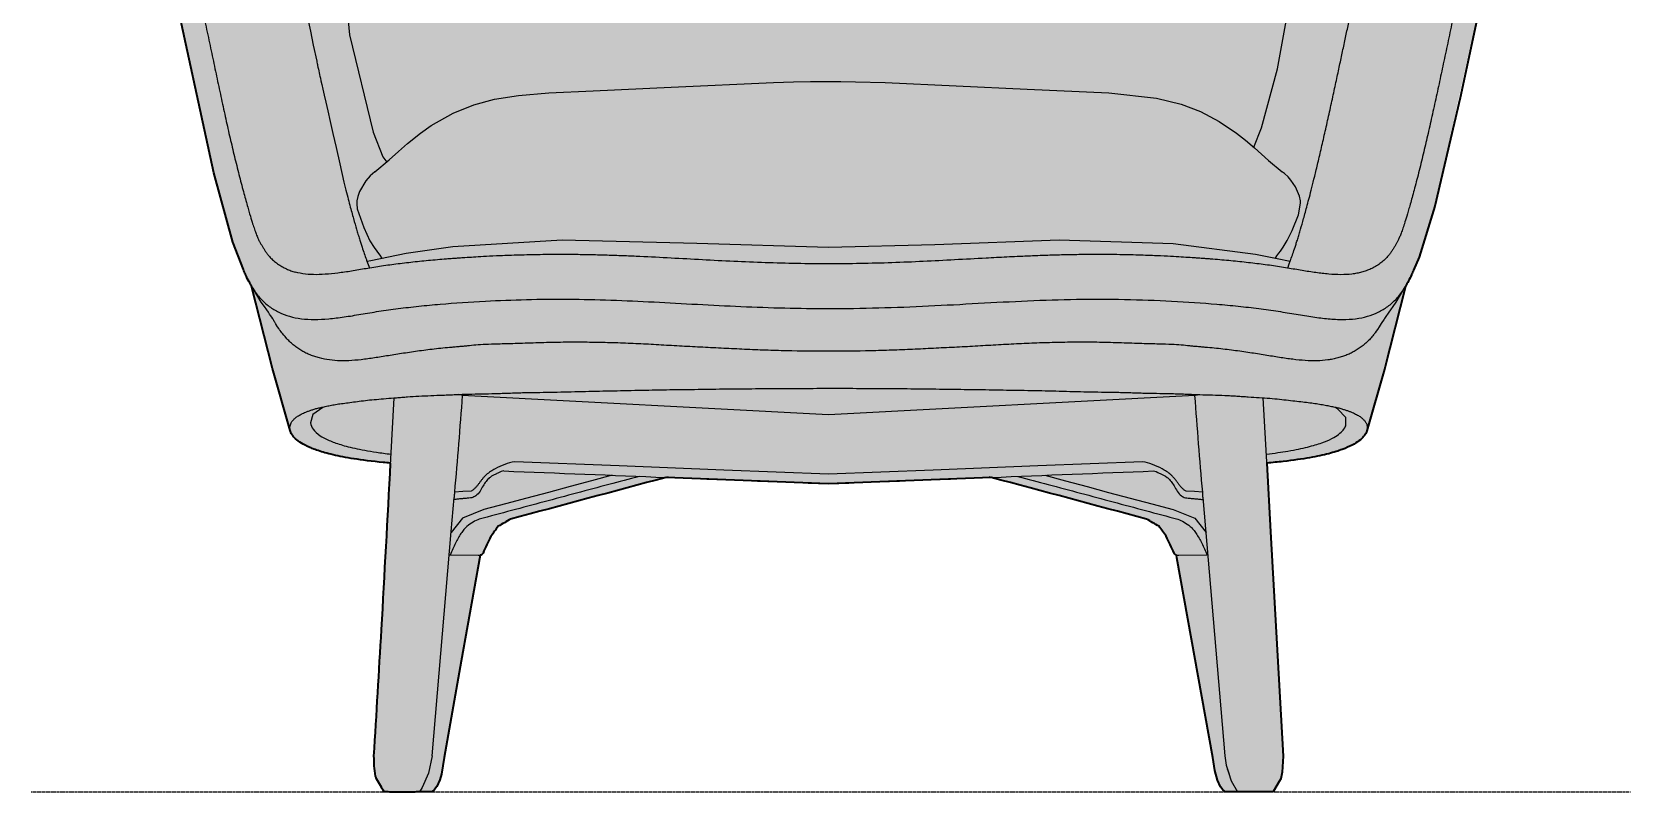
# Model space of a CAD drawing. Header units: millimetres. Extents: x 0 to 2534, y -1316 to 931.
# Drawn here: x 0 to 979, y 0 to 466 of the extents above; entities that cross this region are included whole.
import ezdxf

# ---------------------------------------------------------------- set-up
doc = ezdxf.new("R2010")
doc.units = ezdxf.units.MM
doc.linetypes.add('Dots', pattern=[1, 0, -1])
doc.layers.add('Blocks', color=7, linetype='Continuous')
doc.layers.add('Blocks$Fill', color=7, linetype='Continuous', true_color=0xffffff)
for name, color, linetype, lineweight, true_color in [('Blocks$Inner', 7, 'Continuous', 25, 0x007f00), ('Blocks$Outline', 7, 'Continuous', 35, 0xff3f3f), ('Groud', 7, 'Dots', 25, 0x243775)]:
    doc.layers.add(name, color=color, linetype=linetype, lineweight=lineweight, true_color=true_color)

# ---------------------------------------------------------------- blocks, each defined once
blk = doc.blocks.new('Fri Front')
at = {"layer": 'Blocks$Fill', "extrusion": (0, 0, -1)}
blk.add_hatch(color=256, dxfattribs=at).paths.add_polyline_path([(742.11, -0.01), (742.73, -0.02), (761.26, -0.04), (763.52, -0.01), (763.58, -0.01), (763.62, 0), (763.63, 0), (763.64, 0), (763.64, 0), (763.64, 0), (763.64, 0), (763.65, 0), (763.65, 0), (763.65, 0), (763.65, 0), (763.65, 0), (763.65, 0), (763.65, 0), (763.65, 0), (763.65, 0), (763.65, 0), (763.65, 0), (763.65, 0), (763.65, 0), (763.65, 0), (763.65, 0), (763.65, 0), (763.65, 0), (763.65, 0), (763.65, 0), (763.65, 0), (763.65, 0), (763.65, 0), (763.65, 0), (763.65, 0), (763.65, 0), (768.41, 7.98), (768.92, 9.76), (769.85, 16.01), (769.96, 21.98), (765.32, 99.46), (759.73, 201.47), (764.35, 201.89), (773.89, 202.95), (782.1, 204.1), (785.74, 204.69), (789.09, 205.3), (792.17, 205.92), (795, 206.55), (797.6, 207.19), (799.99, 207.83), (802.18, 208.48), (804.18, 209.13), (806.03, 209.78), (807.72, 210.43), (809.27, 211.09), (810.71, 211.75), (812.03, 212.4), (812.66, 212.73), (813.25, 213.06), (813.83, 213.39), (814.37, 213.72), (814.9, 214.05), (815.4, 214.38), (815.88, 214.71), (816.33, 215.04), (816.76, 215.36), (817.18, 215.69), (817.57, 216.02), (817.94, 216.34), (818.29, 216.67), (818.62, 217), (818.93, 217.32), (819.22, 217.65), (819.49, 217.98), (819.62, 218.15), (819.75, 218.31), (819.87, 218.48), (819.98, 218.64), (820.09, 218.8), (820.2, 218.97), (820.3, 219.13), (820.4, 219.3), (820.49, 219.46), (820.58, 219.63), (820.69, 219.85), (820.8, 220.07), (820.89, 220.29), (820.98, 220.51), (821.06, 220.73), (821.13, 220.95), (821.2, 221.17), (821.26, 221.38), (844.98, 309.93), (845.72, 311.2), (846.45, 312.53), (847.01, 313.6), (847.56, 314.7), (848.66, 317.03), (849.95, 320.04), (856.42, 336.81), (867.97, 379.39), (893.57, 497.13), (907.11, 558.18), (910.67, 571.51), (912.67, 578.34), (913.59, 582.42), (914, 587.31), (913.33, 591.37), (911.47, 594.67), (908.05, 597.16), (901.9, 598.66), (899.34, 598.78), (896.87, 602.6), (894.79, 607.1), (892.55, 613), (887.71, 630.35), (882.56, 658.88), (871.22, 741.52), (861.47, 792.68), (848.76, 840.27), (838.31, 868.02), (829.19, 883.61), (820.82, 892.35), (812.38, 898.21), (787, 909.3), (743.85, 919.04), (693.76, 924.65), (578.31, 929.96), (489.72, 931.39), (401.13, 929.96), (285.67, 924.65), (235.58, 919.04), (192.43, 909.3), (167.05, 898.21), (158.61, 892.35), (150.24, 883.61), (141.13, 868.02), (130.67, 840.27), (117.96, 792.68), (108.21, 741.52), (96.87, 658.88), (91.72, 630.35), (86.88, 613), (84.64, 607.1), (82.56, 602.6), (79.77, 598.34), (75.2, 597.28), (71.83, 595.01), (72.07, 572.23), (74.38, 563.93), (78, 549.27), (120.23, 358.85), (129.78, 327.63), (133.2, 319.72), (134.43, 316.88), (135.35, 314.92), (136.28, 313.08), (137.22, 311.34), (138.18, 309.71), (161.81, 221.29), (161.87, 221.08), (161.92, 220.9), (161.98, 220.72), (162.05, 220.54), (162.12, 220.36), (162.19, 220.2), (162.26, 220.03), (162.34, 219.87), (162.43, 219.71), (162.51, 219.54), (162.6, 219.38), (162.7, 219.21), (162.8, 219.05), (162.9, 218.89), (163.01, 218.72), (163.13, 218.56), (163.24, 218.39), (163.37, 218.23), (163.49, 218.07), (163.63, 217.9), (163.76, 217.74), (164.05, 217.41), (164.36, 217.09), (164.69, 216.76), (165.03, 216.43), (165.4, 216.11), (165.79, 215.78), (166.19, 215.45), (166.62, 215.13), (167.07, 214.8), (167.54, 214.47), (168.03, 214.15), (168.55, 213.82), (169.09, 213.49), (169.65, 213.17), (170.85, 212.51), (172.16, 211.85), (173.59, 211.19), (175.14, 210.53), (176.83, 209.87), (178.67, 209.21), (180.66, 208.56), (182.83, 207.91), (185.19, 207.27), (187.75, 206.63), (190.54, 206), (193.57, 205.38), (196.87, 204.77), (204.36, 203.59), (213.13, 202.48), (223.16, 201.46), (213.04, 21.98), (213.63, 12.18), (214.59, 7.98), (215.43, 6.32), (218.97, 0.57), (219.35, 0), (248.44, 0), (249.98, 1.37), (251.35, 3.12), (253.25, 7.19), (254.85, 13.19), (256.07, 21.09), (278.44, 145.11), (278.52, 145.15), (278.61, 145.19), (278.69, 145.23), (278.77, 145.27), (278.85, 145.32), (278.92, 145.37), (278.99, 145.41), (279.07, 145.46), (279.14, 145.52), (279.2, 145.57), (279.27, 145.63), (279.33, 145.68), (279.39, 145.74), (279.45, 145.8), (279.5, 145.86), (279.55, 145.92), (279.59, 145.98), (279.63, 146.03), (279.67, 146.08), (279.7, 146.13), (279.74, 146.19), (279.77, 146.24), (279.8, 146.3), (279.83, 146.36), (284.65, 156.67), (289.09, 162.75), (296.74, 167.18), (391.92, 192.73), (491.5, 188.79), (591.08, 192.73), (686.26, 167.18), (693.91, 162.75), (698.35, 156.67), (703.17, 146.36), (703.2, 146.3), (703.23, 146.24), (703.26, 146.19), (703.3, 146.13), (703.33, 146.08), (703.37, 146.03), (703.41, 145.98), (703.45, 145.92), (703.5, 145.86), (703.55, 145.8), (703.61, 145.74), (703.67, 145.68), (703.73, 145.63), (703.8, 145.57), (703.87, 145.52), (703.93, 145.46), (704.01, 145.41), (704.08, 145.36), (704.16, 145.32), (704.23, 145.27), (704.31, 145.23), (704.4, 145.19), (704.48, 145.15), (704.56, 145.11), (704.62, 145.09), (704.68, 145.06), (704.74, 145.04), (704.81, 145.02), (728.6, 10.88), (729.67, 7.39), (731.51, 3.34), (732.98, 1.41), (734.57, -0.01)], flags=0)
at = {"layer": 'Blocks$Inner'}
for p, q in [((-706.13, 144.79), (-723.27, 145.11)), ((-259.73, 145.11), (-276.87, 144.79))]:
    blk.add_line(p, q, dxfattribs=at)
for points in [[(-231.08, 395.04), (-226.3, 407.02), (-216.46, 443.16), (-207.99, 490.5), (-200.42, 557.59), (-198.68, 639.74), (-205.3, 679.33), (-217.39, 721.93), (-241.16, 790.21), (-255.74, 831.4), (-265.67, 847.15), (-273.7, 856.61), (-291.05, 870.01), (-315.53, 881.66), (-347.68, 890.82), (-396.59, 899.27), (-458.39, 904.36), (-490.11, 905.09), (-508.64, 905.06), (-575.1, 901.89), (-631.83, 894.24), (-668.99, 885.73), (-695.74, 875.52), (-716.82, 862.08)], [(-901.89, 598.66), (-908.05, 597.16), (-911.47, 594.67), (-913.33, 591.37), (-914, 587.31), (-913.59, 582.42), (-912.67, 578.34), (-910.67, 571.51), (-908.81, 564.8), (-907.11, 558.18), (-905.17, 550.16), (-902.82, 539.97), (-900.07, 527.59), (-893.57, 497.13), (-867.97, 379.39), (-856.42, 336.81), (-849.01, 317.59), (-848.04, 315.6)], [(-797.67, 598.62), (-784.94, 463.94), (-770.55, 404.2), (-764.49, 389.2), (-762.01, 385.92)], [(-133.23, 319.66), (-129.78, 327.63), (-120.23, 358.85), (-104.61, 425.24), (-89.63, 496.06), (-83.79, 523.42), (-80.54, 538.21), (-78, 549.27), (-75.95, 557.78), (-74.38, 563.93), (-72.07, 572.23), (-71.83, 595.01), (-75.2, 597.28), (-81.08, 598.65)], [(-769.33, 379.99), (-760.62, 387.3), (-755.02, 392.4), (-749.46, 397.3), (-741.42, 403.75), (-734.88, 408.35), (-721.5, 415.94), (-708.75, 421.09), (-696.19, 424.41), (-681.48, 426.78), (-662.95, 428.38), (-635.64, 429.67), (-587.86, 431.85), (-525.18, 434.69), (-512.9, 435.07), (-502.53, 435.28), (-493.03, 435.36), (-483.93, 435.33), (-474.94, 435.21), (-456.76, 434.71), (-369.77, 430.71), (-319.75, 428.34), (-290.69, 425.13), (-275.45, 421.41), (-263.67, 416.86), (-252.34, 410.9), (-241.67, 403.73), (-236.22, 399.46), (-230.63, 394.69), (-222.04, 386.95), (-213.65, 379.99)], [(-769.4, 379.94), (-772.28, 377.49), (-774.86, 374.54), (-778.77, 367.93), (-779.88, 364.87), (-780.43, 362.29), (-780.55, 360.27), (-780.24, 357.39), (-776.23, 345.94), (-772.39, 337.78), (-769.88, 333.7), (-768.27, 331.35), (-767.2, 329.85), (-766.44, 328.83), (-765.33, 327.35), (-765.01, 326.92)], [(-218.04, 326.91), (-217.61, 327.47), (-216.9, 328.41), (-215.71, 330.03), (-214.73, 331.4), (-213.09, 333.8), (-210.62, 337.83), (-207.57, 344.04), (-203.69, 353.61), (-202.41, 360.76), (-202.51, 362.12), (-203.11, 364.97), (-205.56, 370.68), (-208.34, 374.84), (-210.07, 376.86), (-212.26, 378.91), (-213.44, 379.84), (-213.6, 379.96)], [(-208.81, 325.07), (-216.83, 326.72), (-230.02, 329.39), (-280.51, 335.75), (-350.26, 338.08), (-426.43, 335.22), (-491.5, 333.53), (-572.11, 335.95), (-654.6, 338.04), (-721.67, 333.95), (-750.2, 329.91), (-771.97, 325.51), (-774.2, 325.11)], [(-831.8, 289.74), (-831.87, 289.85), (-832.5, 290.82), (-833.28, 291.98), (-833.86, 292.81), (-834.63, 293.92), (-835.67, 295.4), (-837.07, 297.41), (-838.96, 300.17), (-846.45, 312.53)], [(-844.98, 309.93), (-832.16, 259.36), (-821.26, 221.38)], [(-138.18, 309.71), (-151.02, 259.06), (-161.87, 221.08)], [(-139.92, 307), (-144.08, 300.15), (-145.97, 297.39), (-147.37, 295.38), (-148.41, 293.9), (-149.19, 292.79), (-149.77, 291.94), (-150.56, 290.78), (-150.97, 290.16), (-151.24, 289.72), (-151.25, 289.71)], [(-801.26, 235.51), (-807.31, 231.23), (-808.83, 226.15)], [(-763.65, 0), (-768.41, 7.98), (-768.92, 9.76), (-769.85, 16.01), (-769.96, 21.98), (-765.32, 99.46), (-757.54, 241.47)], [(-267.12, 242.95), (-491.5, 231.14), (-715.88, 242.95)], [(-225.46, 241.49), (-220.74, 159.45), (-213.04, 21.98), (-213.63, 12.18), (-214.59, 7.98), (-215.43, 6.32), (-218.97, 0.57), (-219.35, 0), (-248.44, 0), (-249.98, 1.37), (-251.35, 3.12), (-253.25, 7.19), (-254.85, 13.19), (-256.07, 21.09), (-278.14, 143.45), (-278.44, 145.11)], [(-174.71, 224.32), (-174.61, 229.41), (-179.59, 234.48), (-180.86, 235.3)], [(-299.23, 202.32), (-363.32, 199.78), (-427.41, 197.24), (-491.5, 194.7), (-555.59, 197.24), (-619.68, 199.78), (-683.77, 202.32)], [(-624.04, 194.04), (-636.68, 190.65), (-649.87, 187.11), (-663.05, 183.57), (-676.24, 180.03), (-689.43, 176.49), (-702.62, 172.97), (-715.77, 167.66), (-722.71, 159.06)], [(-589.83, 193.06), (-686.26, 167.18), (-693.91, 162.75), (-698.35, 156.67), (-703.17, 146.36)], [(-279.83, 146.36), (-284.65, 156.67), (-289.09, 162.75), (-296.74, 167.18), (-393.17, 193.06)], [(-358.96, 194.04), (-346.32, 190.65), (-333.13, 187.11), (-319.95, 183.57), (-306.76, 180.03), (-293.57, 176.49), (-280.38, 172.97), (-267.23, 167.66), (-260.29, 159.06)], [(-734.23, 22.16), (-722.67, 159.52), (-720.83, 180.45)], [(-710.43, 184.28), (-715.54, 184.01), (-720.65, 183.74)], [(-262.35, 183.74), (-267.46, 184.01), (-272.57, 184.28)], [(-262.17, 180.45), (-248.77, 22.14), (-247.98, 16.32), (-244.87, 6.78), (-240.97, 0)], [(-704.81, 145.02), (-716.57, 80.21), (-726.93, 21.1), (-728.6, 10.88), (-729.67, 7.39), (-731.51, 3.34), (-732.98, 1.41), (-734.57, -0.01), (-742.11, -0.01)], [(-734.23, 22.14), (-736.48, 11.59), (-740.35, 2.77), (-742.03, 0)]]:
    blk.add_lwpolyline(points, dxfattribs=at)
for points, knots in [([(-210.21, 320.96), (-208.67, 325.52), (-208.09, 327.09), (-207.12, 329.81), (-206.02, 333.08), (-205.02, 336.15), (-204.17, 338.84), (-203.28, 341.75), (-202.11, 345.7), (-200.57, 351.1), (-198.75, 357.74), (-197, 364.38), (-195.52, 370.11), (-193.79, 377.07), (-191.78, 385.38), (-189.58, 394.73), (-187.28, 404.84), (-184.93, 415.37), (-182.63, 425.91), (-180.81, 434.35), (-179.45, 440.7), (-178.49, 445.16), (-177.57, 449.47), (-176.35, 455.23), (-174.84, 462.33), (-173.09, 470.59), (-170.87, 481.1), (-168.85, 490.65), (-167.13, 498.77), (-166.01, 504.09), (-165.09, 508.4), (-164.14, 512.86), (-163.51, 515.8), (-163.05, 517.94), (-162.75, 519.31), (-162.51, 520.42), (-162.3, 521.36), (-162.13, 522.15), (-161.96, 522.93), (-161.76, 523.85), (-161.54, 524.83), (-161.33, 525.81), (-161.14, 526.64), (-160.97, 527.38), (-160.81, 528.11), (-160.64, 528.86), (-160.44, 529.73), (-160.22, 530.7), (-159.92, 531.98), (-159.55, 533.61), (-159.18, 535.17), (-158.91, 536.33), (-158.71, 537.15), (-158.53, 537.9), (-158.31, 538.81), (-158.06, 539.84), (-157.81, 540.84), (-157.6, 541.67), (-157.37, 542.55), (-157.04, 543.79), (-156.62, 545.37), (-156.27, 546.66), (-156.04, 547.5), (-155.92, 547.95), (-155.83, 548.27), (-155.74, 548.59), (-155.62, 549.01), (-155.41, 549.75), (-155.19, 550.57), (-154.97, 551.32), (-154.82, 551.83), (-154.71, 552.22), (-154.62, 552.5), (-154.56, 552.69), (-154.49, 552.89), (-154.41, 553.19), (-154.25, 553.74), (-154.03, 554.57), (-153.89, 555.21), (-153.86, 555.45), (-153.86, 555.52), (-153.88, 555.53), (-153.91, 555.52), (-153.95, 555.54), (-154.04, 555.59), (-154.24, 555.73), (-154.58, 555.82), (-154.97, 555.76), (-155.32, 555.62), (-155.75, 555.35), (-156.41, 554.95), (-157.38, 554.5), (-158.45, 554.35), (-159.33, 554.44), (-159.98, 554.64), (-160.66, 554.85), (-161.63, 555.09), (-162.91, 555.47), (-164.18, 556.15), (-165, 556.83), (-165.44, 557.29), (-165.75, 557.66), (-166.05, 558.05), (-166.43, 558.55), (-167.07, 559.39), (-167.9, 560.49), (-168.71, 561.61), (-169.38, 562.67), (-170.1, 563.94), (-171.06, 565.83), (-172.25, 568.42), (-173.46, 571.35), (-174.63, 574.55), (-175.78, 577.96), (-176.95, 581.62), (-178.09, 585.51), (-179.19, 589.6), (-180.26, 593.89), (-181.31, 598.34), (-182.33, 602.9), (-183.3, 607.6), (-184.2, 612.19), (-185.05, 616.69), (-185.74, 620.6), (-186.29, 623.94), (-186.72, 626.64), (-187.14, 629.34), (-187.64, 632.72), (-188.11, 636.14), (-188.64, 640.05), (-189.08, 643.35), (-189.51, 646.54), (-189.9, 649.41), (-190.22, 651.74), (-190.55, 654.27), (-190.99, 657.88), (-191.77, 664.76), (-192.74, 673.79), (-193.89, 683.69), (-194.88, 691.47), (-195.82, 698.17), (-196.67, 703.63), (-197.34, 707.72), (-198.08, 711.98), (-199.17, 718.11), (-200.69, 726.39), (-202.69, 737.08), (-204.77, 748.18), (-206.85, 759.34), (-208.86, 770.13), (-210.73, 780.12), (-212.36, 788.68), (-213.78, 795.64), (-215.55, 803.45), (-217.14, 809.25), (-218.61, 813.87), (-219.67, 816.96), (-220.53, 819.41), (-221.13, 821.18), (-221.47, 822.21), (-221.72, 823), (-221.98, 823.8), (-222.31, 824.81), (-222.72, 826), (-223.2, 827.33), (-223.82, 828.96), (-224.58, 830.77), (-225.45, 832.63), (-226.3, 834.23), (-227.12, 835.63), (-227.8, 836.7), (-228.27, 837.42), (-228.54, 837.83), (-228.74, 838.13), (-228.94, 838.43), (-229.2, 838.79), (-229.52, 839.2), (-229.89, 839.62), (-230.37, 840.08), (-230.95, 840.52), (-231.63, 840.88), (-232.33, 841.14), (-233.05, 841.36), (-233.8, 841.62), (-234.64, 841.98), (-235.47, 842.49), (-236.51, 843.22), (-237.56, 843.99), (-238.78, 844.68), (-239.8, 845.15), (-240.78, 845.47), (-241.55, 845.67), (-242.02, 845.78), (-242.38, 845.85), (-242.76, 845.92), (-243.27, 846.03), (-244.22, 846.25), (-246.27, 846.78), (-248.89, 847.6), (-251.63, 848.52), (-253.72, 849.22), (-255.45, 849.77), (-256.65, 850.1), (-257.33, 850.27), (-257.84, 850.39), (-258.34, 850.5), (-259.02, 850.65), (-260.21, 850.93), (-261.91, 851.34), (-263.98, 851.85), (-266.76, 852.54), (-268.98, 853.06), (-270.52, 853.39), (-270.62, 853.41)], [0.2803239, 0.2803239, 0.2803239, 0.2803239, 0.2819149, 0.287234, 0.2925532, 0.2952128, 0.2978723, 0.3005319, 0.3031915, 0.3085106, 0.3138298, 0.3164894, 0.3191489, 0.3218085, 0.3244681, 0.3271277, 0.3297872, 0.3324468, 0.3351064, 0.337766, 0.3390957, 0.3404255, 0.3417553, 0.3430851, 0.3457447, 0.3484043, 0.3510638, 0.356383, 0.3590426, 0.3617021, 0.3643617, 0.3670213, 0.3723404, 0.375, 0.3776596, 0.3803191, 0.3816489, 0.3829787, 0.3843085, 0.3856383, 0.3882979, 0.3909574, 0.393617, 0.3962766, 0.3989362, 0.4015957, 0.4042553, 0.4069149, 0.4095745, 0.4148936, 0.4202128, 0.4228723, 0.4255319, 0.4281915, 0.4308511, 0.4361702, 0.4414894, 0.4441489, 0.4468085, 0.4521277, 0.4574468, 0.462766, 0.4654255, 0.4667553, 0.4680851, 0.4694149, 0.4707447, 0.4734043, 0.4787234, 0.481383, 0.4840426, 0.4867021, 0.4880319, 0.4893617, 0.4906915, 0.4920213, 0.4946809, 0.5, 0.5053191, 0.5079787, 0.5093085, 0.5106383, 0.5119681, 0.5132979, 0.5159574, 0.5212766, 0.5265957, 0.5292553, 0.5319149, 0.5345745, 0.537234, 0.5425532, 0.5478723, 0.5505319, 0.5531915, 0.5558511, 0.5585106, 0.5638298, 0.5691489, 0.5718085, 0.5731383, 0.5744681, 0.5757979, 0.5771277, 0.5797872, 0.5851064, 0.5904255, 0.5930851, 0.5957447, 0.6010638, 0.606383, 0.6117021, 0.6170213, 0.6223404, 0.6276596, 0.6329787, 0.6382979, 0.643617, 0.6489362, 0.6542553, 0.6595745, 0.6648936, 0.6702128, 0.6755319, 0.6781915, 0.6808511, 0.6835106, 0.6861702, 0.6914894, 0.6941489, 0.6968085, 0.6994681, 0.7007979, 0.7021277, 0.7034574, 0.7047872, 0.7074468, 0.712766, 0.7154255, 0.7180851, 0.7207447, 0.7220745, 0.7234043, 0.724734, 0.7260638, 0.7287234, 0.731383, 0.7340426, 0.7367021, 0.7393617, 0.7420213, 0.7446809, 0.7473404, 0.75, 0.7553191, 0.7579787, 0.7606383, 0.7632979, 0.7646277, 0.7652926, 0.7659574, 0.7666223, 0.7672872, 0.768617, 0.7699468, 0.7712766, 0.7739362, 0.7765957, 0.7792553, 0.7819149, 0.7845745, 0.7859043, 0.7865691, 0.787234, 0.7878989, 0.7885638, 0.7898936, 0.7912234, 0.7925532, 0.7952128, 0.7978723, 0.8005319, 0.8031915, 0.8058511, 0.8085106, 0.8111702, 0.8138298, 0.8191489, 0.8218085, 0.8244681, 0.8271277, 0.8284574, 0.8291223, 0.8297872, 0.8304521, 0.831117, 0.8324468, 0.8351064, 0.8404255, 0.8430851, 0.8457447, 0.8484043, 0.849734, 0.8503989, 0.8510638, 0.8517287, 0.8523936, 0.8537234, 0.856383, 0.8590426, 0.8617021, 0.8670213, 0.8673958, 0.8673958, 0.8673958, 0.8673958]), ([(-902.17, 598.55), (-902.23, 598.48), (-902.28, 598.33), (-902.27, 598.01), (-902.23, 597.72), (-902.16, 597.37), (-902.03, 596.83), (-901.82, 596.02), (-901.55, 595.05), (-901.31, 594.21), (-901.11, 593.54), (-900.91, 592.88), (-900.65, 592.02), (-900.34, 591), (-900.02, 589.94), (-899.73, 588.98), (-899.49, 588.16), (-899.23, 587.26), (-898.86, 586), (-898.37, 584.26), (-897.72, 581.93), (-896.79, 578.47), (-895.49, 573.27), (-893.7, 565.72), (-892.07, 558.61), (-890.69, 552.48), (-889.61, 547.6), (-888.53, 542.76), (-887.46, 537.94), (-886.51, 533.59), (-885.68, 529.75), (-885, 526.59), (-884.29, 523.28), (-883.34, 518.84), (-882.1, 513), (-880.44, 505.16), (-878.84, 497.6), (-877.36, 490.56), (-875.73, 482.84), (-873.51, 472.26), (-871.17, 461.2), (-869.34, 452.5), (-868.01, 446.23), (-866.71, 440.07), (-864.94, 431.76), (-862.73, 421.41), (-860.51, 411.3), (-858.75, 403.49), (-857.45, 397.85), (-856.12, 392.26), (-854.29, 384.7), (-851.96, 375.44), (-849.27, 365.31), (-846.94, 357.04), (-845.21, 351.22), (-843.92, 347.09), (-843.04, 344.47), (-842.36, 342.59), (-841.81, 341.16), (-841.27, 339.87), (-840.65, 338.5), (-839.97, 337.16), (-839.32, 335.99), (-838.75, 335), (-838.27, 334.18), (-837.76, 333.34), (-837.11, 332.29), (-836.26, 331.01), (-835.08, 329.39), (-833.59, 327.61), (-831.56, 325.6), (-829.09, 323.61), (-826.8, 322.16), (-824.94, 321.16), (-823.58, 320.51), (-822.24, 319.92), (-820.48, 319.24), (-819.15, 318.82), (-818.27, 318.57)], [0.4795918, 0.4795918, 0.4795918, 0.4795918, 0.4846939, 0.4872449, 0.4897959, 0.4923469, 0.494898, 0.5, 0.505102, 0.5076531, 0.5102041, 0.5127551, 0.5153061, 0.5204082, 0.5255102, 0.5280612, 0.5306122, 0.5331633, 0.5357143, 0.5408163, 0.5459184, 0.5510204, 0.5612245, 0.5714286, 0.5816327, 0.5867347, 0.5918367, 0.5969388, 0.6020408, 0.6071429, 0.6096939, 0.6122449, 0.6147959, 0.6173469, 0.622449, 0.627551, 0.6326531, 0.6352041, 0.6377551, 0.6428571, 0.6479592, 0.6505102, 0.6530612, 0.6556122, 0.6581633, 0.6632653, 0.6683673, 0.6709184, 0.6734694, 0.6760204, 0.6785714, 0.6836735, 0.6887755, 0.6938776, 0.6989796, 0.7040816, 0.7091837, 0.7117347, 0.7142857, 0.7168367, 0.7193878, 0.7244898, 0.7295918, 0.7321429, 0.7346939, 0.7372449, 0.7397959, 0.744898, 0.75, 0.755102, 0.7602041, 0.7653061, 0.7704082, 0.7729592, 0.7755102, 0.7780612, 0.7806122, 0.7853151, 0.7853151, 0.7853151, 0.7853151]), ([(-822.53, 529.76), (-822.46, 529.45), (-822.33, 528.87), (-822.16, 528.11), (-821.99, 527.39), (-821.83, 526.64), (-821.64, 525.81), (-821.43, 524.84), (-821.21, 523.85), (-821.01, 522.93), (-820.84, 522.15), (-820.67, 521.37), (-820.46, 520.42), (-820.22, 519.31), (-819.92, 517.94), (-819.46, 515.81), (-818.83, 512.86), (-817.88, 508.41), (-817.21, 505.24), (-816.79, 503.26), (-805.05, 447.75)], [0.55556745, 0.55556745, 0.55556745, 0.55556745, 0.55822702, 0.5608866, 0.56354617, 0.56620575, 0.56886532, 0.57152489, 0.57418447, 0.57551426, 0.57684404, 0.57817383, 0.57950362, 0.58216319, 0.58482277, 0.58748234, 0.59280149, 0.59546107, 0.59812064, 0.59866578, 0.59866578, 0.59866578, 0.59866578]), ([(-109.55, 471.81), (-110.46, 467.51), (-111.84, 460.97), (-113.65, 452.41), (-114.97, 446.2), (-116.28, 440.07), (-118.05, 431.77), (-120.3, 421.4), (-122.55, 411.28), (-124.32, 403.49), (-125.63, 397.85), (-126.95, 392.24), (-128.33, 386.54), (-129.75, 380.8), (-131.19, 375.13), (-132.54, 369.94), (-134.21, 363.71), (-136.08, 357.05), (-137.77, 351.38), (-139.14, 347.04), (-140.27, 343.73), (-141.27, 341.09), (-142.18, 338.98), (-143, 337.3), (-143.81, 335.8), (-144.74, 334.17), (-145.74, 332.53), (-146.8, 330.92), (-147.98, 329.31), (-149.41, 327.6), (-151.34, 325.66), (-153.73, 323.71), (-156.03, 322.21), (-157.95, 321.17), (-159.83, 320.26), (-162.14, 319.33), (-164.99, 318.44), (-167.91, 317.76), (-172, 317.12), (-177.57, 316.82), (-183.78, 317.13), (-189.06, 317.66), (-193.11, 318.17), (-197.22, 318.78), (-201.5, 319.48), (-205.86, 320.23), (-208.88, 320.74), (-210.44, 321)], [0.6428571, 0.6428571, 0.6428571, 0.6428571, 0.6479592, 0.6505102, 0.6530612, 0.6556122, 0.6581633, 0.6632653, 0.6683673, 0.6709184, 0.6734694, 0.6760204, 0.6785714, 0.6811224, 0.6836735, 0.6862245, 0.6887755, 0.6938776, 0.6989796, 0.7040816, 0.7091837, 0.7142857, 0.7193878, 0.7244898, 0.7295918, 0.7346939, 0.7397959, 0.744898, 0.75, 0.755102, 0.7602041, 0.7653061, 0.7704082, 0.7729592, 0.7755102, 0.7806122, 0.7857143, 0.7908163, 0.7959184, 0.8061224, 0.8163265, 0.8214286, 0.8265306, 0.8316327, 0.8367347, 0.8418367, 0.8469388, 0.8469388, 0.8469388, 0.8469388]), ([(-805.05, 447.75), (-804.87, 446.88), (-804.37, 444.56), (-803.56, 440.76), (-802.9, 437.66), (-788.37, 373.61)], [0.598665778, 0.598665778, 0.598665778, 0.598665778, 0.599467566, 0.600797354, 0.602068595, 0.602068595, 0.602068595, 0.602068595]), ([(-788.37, 373.61), (-788.08, 372.46), (-787.25, 369.15), (-786.03, 364.38), (-784.28, 357.74), (-782.46, 351.09), (-780.92, 345.7), (-779.75, 341.76), (-778.86, 338.84), (-778.01, 336.15), (-777.01, 333.08), (-775.91, 329.82), (-774.94, 327.11), (-774.37, 325.55), (-774.24, 325.19), (-773.73, 323.84), (-773.19, 322.44), (-772.61, 320.99)], [0.6020686, 0.6020686, 0.6020686, 0.6020686, 0.60338569, 0.60604526, 0.60870484, 0.61402398, 0.61934313, 0.62200271, 0.62466228, 0.62732186, 0.62998143, 0.63530058, 0.64061973, 0.64216477, 0.64216477, 0.64216477, 0.64806162, 0.64806162, 0.64806162, 0.64806162]), ([(-851.79, 324.78), (-850.78, 322.02), (-849.03, 317.68), (-846.46, 312.42), (-843.45, 307.28), (-839.45, 302.03), (-834.17, 297.27), (-826.36, 292.62), (-814.93, 289.26), (-801, 289.44), (-788.3, 290.96), (-778.07, 292.66), (-767.07, 294.55), (-755.18, 296.21), (-742.61, 297.67), (-725.07, 299.31), (-703.08, 300.77), (-676.68, 301.85), (-650.91, 302.06), (-624.83, 301.48), (-598.47, 300.27), (-571.89, 298.77), (-536.32, 296.92), (-509.44, 296.21), (-491.51, 296.2)], [0.6424776, 0.6424776, 0.6424776, 0.6424776, 0.6511628, 0.6569767, 0.6627907, 0.6744186, 0.6860465, 0.6976744, 0.7209302, 0.744186, 0.755814, 0.7674419, 0.7790698, 0.7906977, 0.8023256, 0.8139535, 0.8372093, 0.8575581, 0.877907, 0.8982558, 0.9186047, 0.9389535, 0.9593023, 1, 1, 1, 1]), ([(-491.51, 323.56), (-504.44, 323.56), (-523.84, 323.95), (-549.59, 325.02), (-568.83, 326.02), (-587.99, 327.09), (-603.87, 327.91), (-616.47, 328.46), (-625.91, 328.8), (-633.77, 329.01), (-640.08, 329.14), (-645.3, 329.23), (-651.22, 329.28), (-660.22, 329.3), (-671.65, 329.18), (-684.51, 328.83), (-695.34, 328.38), (-703.12, 327.99), (-709.06, 327.64), (-713.33, 327.37), (-716.83, 327.14), (-719.68, 326.94), (-722.64, 326.72), (-726.45, 326.43), (-731.13, 326.05), (-736.61, 325.56), (-742.04, 325.03), (-747.4, 324.45), (-754.4, 323.64), (-762.87, 322.53), (-772.55, 321.03), (-781.62, 319.44), (-790.06, 318.11), (-797.95, 317.22), (-805.33, 316.82), (-812.11, 317.18), (-816.13, 317.97), (-818.04, 318.5)], [1, 1, 1, 1, 1.0153061, 1.0229592, 1.0306122, 1.0382653, 1.0459184, 1.0497449, 1.0535714, 1.057398, 1.0593112, 1.0612245, 1.0637755, 1.0663265, 1.0714286, 1.0765306, 1.0816327, 1.0867347, 1.0918367, 1.0969388, 1.0994898, 1.1020408, 1.1045918, 1.1071429, 1.1122449, 1.1173469, 1.122449, 1.127551, 1.1326531, 1.1428571, 1.1530612, 1.1632653, 1.1734694, 1.1836735, 1.1938776, 1.2040816, 1.2142857, 1.2142857, 1.2142857, 1.2142857]), ([(-388.69, 327.4), (-390.81, 327.29), (-399.32, 326.84), (-414.28, 326), (-433.48, 325), (-459.05, 323.94), (-478.48, 323.56), (-491.51, 323.56)], [0.95918367, 0.95918367, 0.95918367, 0.95918367, 0.96173469, 0.96938776, 0.97704082, 0.98469388, 1, 1, 1, 1]), ([(-363.42, 328.56), (-364.46, 328.52), (-368.65, 328.35), (-377.04, 327.99), (-384.44, 327.62), (-388.69, 327.4)], [0.94897959, 0.94897959, 0.94897959, 0.94897959, 0.9502551, 0.95408163, 0.95918203, 0.95918203, 0.95918203, 0.95918203]), ([(-338.23, 329.22), (-339.83, 329.2), (-342.99, 329.15), (-349.31, 329.01), (-356.09, 328.82), (-361.31, 328.64), (-363.4, 328.56)], [0.93877551, 0.93877551, 0.93877551, 0.93877551, 0.94068878, 0.94260204, 0.94642857, 0.94897361, 0.94897361, 0.94897361, 0.94897361]), ([(-311.52, 329.16), (-315.93, 329.24), (-322.76, 329.31), (-331.76, 329.29), (-336.1, 329.25), (-338.23, 329.22)], [0.92859219, 0.92859219, 0.92859219, 0.92859219, 0.93367347, 0.93622449, 0.93877403, 0.93877403, 0.93877403, 0.93877403]), ([(-274.1, 327.65), (-275.95, 327.77), (-279.91, 327.99), (-285.09, 328.26), (-288.19, 328.4)], [0.90816327, 0.90816327, 0.90816327, 0.90816327, 0.91326531, 0.91836483, 0.91836483, 0.91836483, 0.91836483]), ([(-263.33, 326.95), (-264.3, 327.02), (-266.2, 327.15), (-269.69, 327.38), (-272.26, 327.54), (-274.1, 327.65)], [0.89795918, 0.89795918, 0.89795918, 0.89795918, 0.9005102, 0.90306122, 0.90815887, 0.90815887, 0.90815887, 0.90815887]), ([(-251.91, 326.05), (-253.76, 326.21), (-256.57, 326.44), (-260.39, 326.73), (-262.36, 326.88), (-263.33, 326.95)], [0.8877551, 0.8877551, 0.8877551, 0.8877551, 0.89285714, 0.89540816, 0.89795641, 0.89795641, 0.89795641, 0.89795641]), ([(-240.99, 325.02), (-242.79, 325.21), (-246.41, 325.56), (-250.06, 325.89), (-251.91, 326.05)], [0.87755102, 0.87755102, 0.87755102, 0.87755102, 0.88265306, 0.88775116, 0.88775116, 0.88775116, 0.88775116]), ([(-230.43, 323.84), (-232.15, 324.05), (-235.62, 324.46), (-239.19, 324.84), (-240.99, 325.02)], [0.86734694, 0.86734694, 0.86734694, 0.86734694, 0.87244898, 0.8775484, 0.8775484, 0.8775484, 0.8775484]), ([(-220.22, 322.5), (-221.91, 322.74), (-225.28, 323.2), (-228.68, 323.63), (-230.38, 323.84)], [0.85714286, 0.85714286, 0.85714286, 0.85714286, 0.8622449, 0.8672947, 0.8672947, 0.8672947, 0.8672947]), ([(-491.51, 296.2), (-471.03, 296.2), (-440.34, 297.14), (-399.76, 299.41), (-369.5, 301.03), (-339.63, 302.02), (-310.04, 301.99), (-281.22, 300.87), (-258.04, 299.32), (-240.51, 297.68), (-227.96, 296.23), (-216.01, 294.56), (-204.96, 292.67), (-194.78, 290.97), (-185.29, 289.82), (-176.54, 289.34), (-165.87, 289.92), (-156.71, 292.59), (-148.9, 297.23), (-143.62, 301.97), (-138.85, 308.21), (-135.46, 314.46), (-133.61, 318.74), (-133.2, 319.72)], [1, 1, 1, 1, 1.0357143, 1.0535714, 1.0714286, 1.0892857, 1.1071429, 1.125, 1.1428571, 1.1517857, 1.1607143, 1.1696429, 1.1785714, 1.1875, 1.1964286, 1.2053571, 1.2142857, 1.2321429, 1.2410714, 1.25, 1.2589286, 1.2678571, 1.2704018, 1.2704018, 1.2704018, 1.2704018]), ([(-210.44, 321), (-212.08, 321.27), (-215.24, 321.77), (-218.54, 322.26), (-220.22, 322.5)], [0.84693878, 0.84693878, 0.84693878, 0.84693878, 0.85190002, 0.8569997, 0.8569997, 0.8569997, 0.8569997]), ([(-830.04, 286.67), (-830.12, 286.82), (-830.53, 287.5), (-831.18, 288.62), (-831.73, 289.62), (-831.8, 289.74)], [1.239848832, 1.239848832, 1.239848832, 1.239848832, 1.240516569, 1.242920415, 1.244701392, 1.244701392, 1.244701392, 1.244701392]), ([(-823.27, 277.68), (-825.19, 279.87), (-825.96, 280.8), (-827.23, 282.43), (-828.38, 284.09), (-830.04, 286.67)], [1.230769231, 1.230769231, 1.230769231, 1.230769231, 1.231378078, 1.23618577, 1.239848832, 1.239848832, 1.239848832, 1.239848832]), ([(-151.24, 289.72), (-156.31, 281.78), (-157.31, 280.49), (-158.69, 278.86), (-159.74, 277.67), (-160.82, 276.54), (-162.27, 275.13), (-164.13, 273.54), (-166.44, 271.86), (-168.86, 270.31), (-171.39, 268.91), (-174.03, 267.73), (-176.78, 266.73), (-179.63, 265.89), (-182.62, 265.18), (-186.8, 264.47), (-192.32, 264.07), (-199.43, 264.24), (-207.11, 265), (-215.28, 266.22), (-224.06, 267.64), (-233.45, 269.14), (-241.75, 270.34), (-248.64, 271.2), (-253.91, 271.76), (-258.44, 272.2), (-262.14, 272.53), (-265, 272.77), (-267.76, 273.03), (-271.19, 273.39), (-275.38, 273.81), (-281.17, 274.18), (-288.72, 274.41), (-299.26, 274.69), (-311.94, 275.12), (-323.34, 275.44), (-332.37, 275.57), (-338.86, 275.57), (-345.15, 275.5), (-353.55, 275.37), (-363.98, 275.07), (-376.46, 274.53), (-389.02, 273.82), (-401.72, 273.08), (-414.46, 272.41), (-427.25, 271.78), (-440.05, 271.17), (-452.87, 270.62), (-470.02, 270.1), (-482.91, 269.97), (-491.5, 270.02)], [0.7596154, 0.7596154, 0.7596154, 0.7596154, 0.7644231, 0.7668269, 0.7692308, 0.7716346, 0.7740385, 0.7788462, 0.7836538, 0.7884615, 0.7932692, 0.7980769, 0.8028846, 0.8076923, 0.8125, 0.8173077, 0.8269231, 0.8365385, 0.8461538, 0.8557692, 0.8653846, 0.875, 0.8846154, 0.8894231, 0.8942308, 0.8990385, 0.9014423, 0.9038462, 0.90625, 0.9086538, 0.9134615, 0.9182692, 0.9230769, 0.9278846, 0.9326923, 0.9375, 0.9399038, 0.9423077, 0.9447115, 0.9471154, 0.9519231, 0.9567308, 0.9615385, 0.9663462, 0.9711538, 0.9759615, 0.9807692, 0.9855769, 0.9903846, 1, 1, 1, 1]), ([(-491.5, 270.02), (-500.09, 269.97), (-512.98, 270.1), (-530.13, 270.63), (-542.95, 271.18), (-555.75, 271.79), (-568.54, 272.42), (-581.28, 273.09), (-593.98, 273.83), (-606.54, 274.54), (-619.02, 275.07), (-629.45, 275.36), (-637.86, 275.49), (-644.14, 275.56), (-650.64, 275.56), (-659.66, 275.42), (-671.07, 275.11), (-683.75, 274.68), (-694.28, 274.4), (-701.83, 274.18), (-707.62, 273.81), (-711.82, 273.39), (-715.25, 273.03), (-718.01, 272.78), (-720.87, 272.53), (-724.57, 272.2), (-729.09, 271.77), (-734.37, 271.2), (-741.25, 270.34), (-749.56, 269.14), (-758.94, 267.66), (-767.71, 266.23), (-775.88, 265.01), (-783.55, 264.25), (-790.66, 264.07), (-797.29, 264.55), (-802.41, 265.61), (-806.21, 266.73), (-808.97, 267.73), (-811.61, 268.9), (-814.14, 270.3), (-816.56, 271.85), (-818.88, 273.53), (-820.75, 275.12), (-822.2, 276.53), (-822.92, 277.29), (-823.27, 277.68)], [1, 1, 1, 1, 1.0096154, 1.0144231, 1.0192308, 1.0240385, 1.0288462, 1.0336538, 1.0384615, 1.0432692, 1.0480769, 1.0528846, 1.0552885, 1.0576923, 1.0600962, 1.0625, 1.0673077, 1.0721154, 1.0769231, 1.0817308, 1.0865385, 1.0913462, 1.09375, 1.0961538, 1.0985577, 1.1009615, 1.1057692, 1.1105769, 1.1153846, 1.125, 1.1346154, 1.1442308, 1.1538462, 1.1634615, 1.1730769, 1.1826923, 1.1923077, 1.1971154, 1.2019231, 1.2067308, 1.2115385, 1.2163462, 1.2211538, 1.2259615, 1.2283654, 1.2307692, 1.2307692, 1.2307692, 1.2307692]), ([(-821.41, 222.26), (-821.48, 222.74), (-821.5, 223.66), (-821.23, 224.9), (-820.77, 226.01), (-820.24, 226.92), (-819.74, 227.54), (-819.14, 228.18), (-818.45, 228.86), (-817.66, 229.55), (-816.73, 230.16), (-815.67, 230.78), (-814.5, 231.48), (-813.17, 232.17), (-811.92, 232.67), (-810.82, 233.06), (-809.68, 233.49), (-808.14, 234.06), (-806.08, 234.74), (-803.78, 235.3), (-801.2, 235.84), (-798.35, 236.49), (-795.21, 237.15), (-791.76, 237.73), (-787.91, 238.23), (-783.64, 238.79), (-778.98, 239.39), (-773.99, 240.03), (-768.55, 240.56), (-762.56, 241.05), (-757.23, 241.47), (-752.82, 241.81), (-748.35, 242.17), (-742.57, 242.54), (-735.24, 242.87), (-728.92, 243.11), (-723.76, 243.32), (-719.87, 243.5), (-715.95, 243.66), (-710.65, 243.81), (-703.92, 243.94), (-697.05, 244.08), (-691.49, 244.24), (-687.3, 244.4), (-683.09, 244.56), (-677.49, 244.7), (-670.46, 244.81), (-661.99, 244.92), (-653.42, 245.1), (-644.79, 245.36), (-633.31, 245.63), (-621.79, 245.85), (-610.27, 246.08), (-601.66, 246.27), (-593.04, 246.44), (-584.4, 246.55), (-575.71, 246.65), (-567.01, 246.79), (-558.28, 246.93), (-549.53, 247), (-540.75, 247.06), (-529, 247.18), (-514.26, 247.3), (-496.51, 247.3), (-478.76, 247.34), (-463.98, 247.25), (-452.19, 247.15), (-443.37, 247.11), (-434.58, 247.04), (-425.81, 246.92), (-417.07, 246.78), (-408.36, 246.69), (-399.69, 246.6), (-391.06, 246.44), (-382.44, 246.26), (-373.82, 246.11), (-365.21, 245.98), (-356.62, 245.79), (-348.03, 245.57), (-339.4, 245.32), (-330.8, 245.14), (-322.28, 245.02), (-315.2, 244.9), (-309.54, 244.76), (-305.29, 244.61), (-301.05, 244.47), (-295.44, 244.33), (-288.49, 244.21), (-281.63, 244.08), (-276.2, 243.94), (-272.17, 243.78), (-268.16, 243.62), (-262.85, 243.43), (-256.3, 243.24), (-249.95, 243.01), (-245.02, 242.78), (-241.43, 242.56), (-237.9, 242.32), (-233.24, 242.02), (-227.6, 241.65), (-221.19, 241.2), (-215.3, 240.66), (-209.8, 240.02), (-204.6, 239.42), (-199.82, 238.88), (-195.52, 238.38), (-191.68, 237.79), (-188.15, 237.15), (-184.96, 236.52), (-182.08, 235.99), (-179.5, 235.43), (-177.19, 234.76), (-175.11, 234.07), (-173.21, 233.48), (-171.51, 232.9), (-170.01, 232.22), (-168.67, 231.52), (-167.47, 230.9), (-166.39, 230.29), (-165.47, 229.61), (-164.66, 228.92), (-163.95, 228.28), (-163.34, 227.66), (-162.84, 226.98), (-162.43, 226.29), (-161.99, 225.45), (-161.64, 224.39), (-161.53, 223.02), (-161.66, 221.71), (-161.94, 220.81), (-162.12, 220.36)], [0, 0, 0, 0, 0.015625, 0.03125, 0.046875, 0.054688, 0.0625, 0.070312, 0.078125, 0.085938, 0.09375, 0.101562, 0.109375, 0.117188, 0.125, 0.128906, 0.132812, 0.140625, 0.148438, 0.15625, 0.164062, 0.171875, 0.179688, 0.1875, 0.195312, 0.203125, 0.210938, 0.21875, 0.226562, 0.234375, 0.242188, 0.246094, 0.25, 0.257812, 0.265625, 0.273438, 0.277344, 0.28125, 0.285156, 0.289062, 0.296875, 0.304688, 0.308594, 0.3125, 0.316406, 0.320312, 0.328125, 0.335938, 0.34375, 0.351562, 0.359375, 0.375, 0.382812, 0.390625, 0.398438, 0.40625, 0.414062, 0.421875, 0.429688, 0.4375, 0.445312, 0.453125, 0.46875, 0.484375, 0.5, 0.515625, 0.523438, 0.53125, 0.539062, 0.546875, 0.554688, 0.5625, 0.570312, 0.578125, 0.585938, 0.59375, 0.601562, 0.609375, 0.617188, 0.625, 0.632812, 0.640625, 0.648438, 0.652344, 0.65625, 0.660156, 0.664062, 0.671875, 0.679688, 0.683594, 0.6875, 0.691406, 0.695312, 0.703125, 0.710938, 0.714844, 0.71875, 0.722656, 0.726562, 0.734375, 0.742188, 0.75, 0.757812, 0.765625, 0.773438, 0.78125, 0.789062, 0.796875, 0.804688, 0.8125, 0.820312, 0.828125, 0.835938, 0.84375, 0.851562, 0.859375, 0.867188, 0.875, 0.882812, 0.890625, 0.898438, 0.90625, 0.914062, 0.921875, 0.929688, 0.9375, 0.953125, 0.96875, 0.984375, 1, 1, 1, 1]), ([(-715.88, 242.95), (-716.03, 243.06), (-716.59, 243.27), (-717.68, 243.46), (-718.26, 243.54)], [449.384016, 449.384016, 449.384016, 449.384016, 449.5506827, 449.6864245, 449.6864245, 449.6864245, 449.6864245]), ([(-267.12, 242.95), (-266.97, 243.06), (-266.42, 243.26), (-265.37, 243.45), (-264.82, 243.53)], [1, 1, 1, 1, 1.1666667, 1.2961147, 1.2961147, 1.2961147, 1.2961147]), ([(-808.83, 226.15), (-808.65, 224.84), (-807.54, 222.21), (-803.89, 218.72), (-798.46, 215.68), (-791.78, 213.1), (-782.38, 210.57), (-771.33, 208.51), (-762.71, 207.34), (-759.5, 206.95)], [2, 2, 2, 2, 2.0483871, 2.0967742, 2.1290323, 2.1612903, 2.1935484, 2.2258065, 2.242603, 2.242603, 2.242603, 2.242603]), ([(-821.42, 222.26), (-821.31, 221.38), (-820.77, 219.63), (-818.82, 216.99), (-815.64, 214.39), (-811, 211.74), (-804.62, 209.13), (-795.62, 206.53), (-782.91, 204.05), (-769.96, 202.42), (-761.45, 201.6), (-759.73, 201.47)], [0, 0, 0, 0, 0.03125, 0.0625, 0.09375, 0.125, 0.15625, 0.1875, 0.21875, 0.25, 0.2565204, 0.2565204, 0.2565204, 0.2565204]), ([(-223.37, 206.98), (-218.38, 207.59), (-208.67, 209), (-197.53, 211.33), (-186.22, 214.73), (-178.18, 219.07), (-175.44, 222.57), (-174.71, 224.32)], [-0.2197121, -0.2197121, -0.2197121, -0.2197121, -0.1935484, -0.1612903, -0.1290323, -0.0645161, 0, 0, 0, 0]), ([(-162.12, 220.36), (-162.48, 219.49), (-163.56, 217.74), (-166.4, 215.13), (-170.56, 212.52), (-176.45, 209.86), (-184.65, 207.25), (-196.1, 204.74), (-209.5, 202.81), (-219.63, 201.78), (-223.23, 201.46)], [1, 1, 1, 1, 1.03125, 1.0625, 1.09375, 1.125, 1.15625, 1.1875, 1.21875, 1.2342796, 1.2342796, 1.2342796, 1.2342796]), ([(-683.77, 202.32), (-687.91, 201.6), (-692.93, 199.66), (-698.56, 196.4), (-700.77, 194.73), (-702.38, 193.16), (-703.51, 191.86), (-704.58, 190.48), (-705.6, 189.06), (-706.65, 187.65), (-707.59, 186.55), (-708.41, 185.75), (-709.27, 185.03), (-709.97, 184.57), (-710.43, 184.28)], [9, 9, 9, 9, 9.4, 9.5, 9.6, 9.65, 9.7, 9.75, 9.8, 9.85, 9.9, 9.925, 9.95, 10, 10, 10, 10]), ([(-690.52, 196.66), (-692.93, 196.13), (-694.27, 195.25), (-695.11, 194.84), (-695.32, 194.74)], [0, 0, 0, 0, 0.06673741, 0.08851269, 0.08851269, 0.08851269, 0.08851269]), ([(-272.57, 184.28), (-273.03, 184.57), (-273.73, 185.03), (-274.59, 185.75), (-275.41, 186.55), (-276.35, 187.65), (-277.4, 189.06), (-278.42, 190.48), (-279.49, 191.86), (-280.62, 193.16), (-282.23, 194.73), (-284.44, 196.4), (-290.07, 199.66), (-295.09, 201.6), (-299.23, 202.32)], [2, 2, 2, 2, 2.05, 2.075, 2.1, 2.15, 2.2, 2.25, 2.3, 2.35, 2.4, 2.5, 2.6, 3, 3, 3, 3]), ([(-292.48, 196.66), (-290.07, 196.13), (-288.73, 195.25), (-287.89, 194.84), (-287.68, 194.74)], [199.17974826, 199.17974826, 199.17974826, 199.17974826, 199.24648567, 199.26826095, 199.26826095, 199.26826095, 199.26826095]), ([(-699.37, 192.43), (-700.01, 191.72), (-701.4, 190.17), (-703.26, 187.4), (-704.87, 184.13), (-707.17, 181.51), (-709.71, 180.26), (-711.19, 180.09), (-711.78, 180.03)], [0.11697, 0.11697, 0.11697, 0.11697, 2.979613, 6.358934, 10.095323, 13.911325, 16.576286, 18.354002, 18.354002, 18.354002, 18.354002]), ([(-607.5, 193.38), (-613.67, 191.72), (-626.45, 188.29), (-645.85, 183.08), (-665.81, 177.75), (-685.64, 172.43), (-698.89, 168.88), (-705.51, 167.1)], [0.0130451, 0.0130451, 0.0130451, 0.0130451, 0.2, 0.4, 0.6, 0.8, 1, 1, 1, 1]), ([(-375.5, 193.38), (-369.33, 191.72), (-356.55, 188.29), (-337.15, 183.08), (-317.19, 177.75), (-297.36, 172.43), (-284.11, 168.88), (-277.49, 167.1)], [0.0130451, 0.0130451, 0.0130451, 0.0130451, 0.2, 0.4, 0.6, 0.8, 1, 1, 1, 1]), ([(-283.63, 192.43), (-282.99, 191.72), (-281.6, 190.17), (-279.74, 187.4), (-278.13, 184.13), (-275.83, 181.51), (-273.29, 180.26), (-271.81, 180.09), (-271.22, 180.03)], [199.296718, 199.296718, 199.296718, 199.296718, 202.159361, 205.538682, 209.275071, 213.091073, 215.756035, 217.53375, 217.53375, 217.53375, 217.53375]), ([(-720.65, 183.74), (-720.67, 183.41), (-720.71, 182.91), (-720.74, 182.36), (-720.75, 182.05), (-720.76, 181.83), (-720.77, 181.62), (-720.78, 181.42), (-720.79, 181.22), (-720.8, 181.04), (-720.81, 180.86), (-720.82, 180.64), (-720.83, 180.5), (-720.84, 180.4)], [1, 1, 1, 1, 1.1428571, 1.2142857, 1.25, 1.2857143, 1.3214286, 1.3571429, 1.3928571, 1.4285714, 1.4642857, 1.5, 1.5714286, 1.5714286, 1.5714286, 1.5714286]), ([(-262.16, 180.4), (-262.17, 180.5), (-262.18, 180.64), (-262.19, 180.86), (-262.2, 181.04), (-262.21, 181.22), (-262.22, 181.42), (-262.23, 181.62), (-262.24, 181.83), (-262.25, 182.05), (-262.26, 182.36), (-262.29, 182.91), (-262.33, 183.41), (-262.35, 183.74)], [-0.5714286, -0.5714286, -0.5714286, -0.5714286, -0.5, -0.4642857, -0.4285714, -0.3928571, -0.3571429, -0.3214286, -0.2857143, -0.25, -0.2142857, -0.1428571, 0, 0, 0, 0]), ([(-705.51, 167.1), (-706.73, 166.71), (-709.2, 165.48), (-712.44, 163.3), (-714.89, 160.81), (-717.27, 157.63), (-720.12, 152.54), (-722.25, 147.72), (-723.27, 145.11)], [1, 1, 1, 1, 1.2, 1.4, 1.5, 1.6, 1.8, 2, 2, 2, 2]), ([(-277.49, 167.1), (-276.27, 166.71), (-273.8, 165.48), (-270.56, 163.3), (-268.11, 160.81), (-265.73, 157.63), (-262.88, 152.54), (-260.75, 147.72), (-259.73, 145.11)], [1, 1, 1, 1, 1.2, 1.4, 1.5, 1.6, 1.8, 2, 2, 2, 2]), ([(-703.17, 146.36), (-703.25, 146.2), (-703.57, 145.7), (-704.49, 145.02), (-705.57, 144.8), (-706.13, 144.79)], [0, 0, 0, 0, 0.1111111, 0.3888889, 0.6666667, 0.6666667, 0.6666667, 0.6666667]), ([(-276.87, 144.79), (-277.43, 144.8), (-278.51, 145.02), (-279.43, 145.7), (-279.75, 146.2), (-279.83, 146.36)], [19.1460774, 19.1460774, 19.1460774, 19.1460774, 19.4238552, 19.701633, 19.8127441, 19.8127441, 19.8127441, 19.8127441]), ([(-247.41, 14.53), (-247.37, 14.35), (-247.2, 13.75), (-246.83, 12.67), (-246.45, 11.75), (-246.22, 11.16), (-246.13, 10.91), (-246.11, 10.86)], [0.3092898, 0.3092898, 0.3092898, 0.3092898, 0.3333333, 0.3888889, 0.4444444, 0.4722222, 0.4805595, 0.4805595, 0.4805595, 0.4805595]), ([(-742.03, 0), (-742.03, -0.01), (-742.61, -0.03), (-745.09, -0.05), (-748.34, -0.06), (-751.1, -0.06), (-753.98, -0.06), (-756.78, -0.06), (-759.29, -0.05), (-762.05, -0.04), (-763.23, -0.02), (-763.52, -0.01)], [3, 3, 3, 3, 3.116194, 3.2828607, 3.366194, 3.4495273, 3.5328607, 3.616194, 3.6995273, 3.7828607, 3.9495273, 3.9495273, 3.9495273, 3.9495273])]:
    blk.add_open_spline(points, degree=3, knots=knots, dxfattribs=at)
for points, degree in [([(-288.19, 328.4), (-291.29, 328.54), (-298.48, 328.84), (-307.04, 329.07), (-311.46, 329.15)], 3), ([(-715.88, 242.95), (-716.61, 233.07), (-718.12, 213.32), (-719.78, 193.59), (-720.65, 183.74)], 3), ([(-262.35, 183.74), (-263.22, 193.59), (-264.88, 213.32), (-266.39, 233.07), (-267.12, 242.95)], 3), ([(-690.49, 196.67), (-624.16, 194.04), (-557.83, 191.41), (-491.5, 188.79)], 3), ([(-491.5, 188.79), (-425.17, 191.41), (-358.84, 194.04), (-292.51, 196.67)], 3), ([(-695.32, 194.74), (-697.12, 194.03), (-699.11, 192.6), (-699.37, 192.43)], 3), ([(-287.68, 194.74), (-285.88, 194.03), (-283.89, 192.6), (-283.63, 192.43)], 3), ([(-711.78, 180.03), (-721.04, 179.18)], 1), ([(-271.22, 180.03), (-261.96, 179.18)], 1), ([(-723.27, 145.11), (-723.47, 145.12), (-723.68, 145.14), (-723.88, 145.18)], 3), ([(-763.52, -0.01), (-763.61, -0.01), (-763.65, 0), (-763.65, 0)], 3)]:
    blk.add_open_spline(points, degree=degree, dxfattribs=at)
at = {"layer": 'Blocks$Outline'}
for points in [[(-849.95, 320.04), (-856.42, 336.81), (-867.97, 379.39), (-893.57, 497.13), (-900.07, 527.59), (-902.82, 539.97), (-905.17, 550.16), (-907.11, 558.18), (-908.81, 564.8), (-910.67, 571.51), (-912.67, 578.34), (-913.59, 582.42), (-914, 587.31), (-913.33, 591.37), (-911.47, 594.67), (-908.05, 597.16), (-901.9, 598.66)], [(-79.77, 598.34), (-75.2, 597.28), (-71.83, 595.01), (-72.07, 572.23), (-74.38, 563.93), (-75.95, 557.78), (-78, 549.27), (-80.54, 538.21), (-83.79, 523.42), (-89.63, 496.06), (-104.61, 425.24), (-120.23, 358.85), (-129.78, 327.63), (-133.2, 319.72)], [(-821.26, 221.38), (-832.16, 259.36), (-844.98, 309.93)], [(-138.18, 309.71), (-151.02, 259.06), (-161.81, 221.29)], [(-223.16, 201.46), (-220.74, 159.45), (-213.04, 21.98), (-213.63, 12.18), (-214.59, 7.98), (-215.43, 6.32), (-218.97, 0.57), (-219.35, 0), (-248.44, 0), (-249.98, 1.37), (-251.35, 3.12), (-253.25, 7.19), (-254.85, 13.19), (-256.07, 21.09), (-278.14, 143.45), (-278.44, 145.11)], [(-391.92, 192.73), (-491.5, 188.79), (-591.08, 192.73)], [(-704.81, 145.02), (-716.57, 80.21), (-726.93, 21.1), (-728.6, 10.88), (-729.67, 7.39), (-731.51, 3.34), (-732.98, 1.41), (-734.57, -0.01), (-742.11, -0.01)]]:
    blk.add_lwpolyline(points, dxfattribs=at)
for points, knots in [([(-844.98, 309.93), (-845.48, 310.76), (-846.72, 312.94), (-848.38, 316.34), (-849.53, 319), (-849.95, 320.04)], [-0.66076602, -0.66076602, -0.66076602, -0.66076602, -0.65697674, -0.65116279, -0.64763445, -0.64763445, -0.64763445, -0.64763445]), ([(-133.2, 319.72), (-133.21, 319.7), (-133.62, 318.72), (-135.24, 314.97), (-136.9, 311.82), (-138.18, 309.71)], [-1.27040184, -1.27040184, -1.27040184, -1.27040184, -1.27034424, -1.26785715, -1.26034888, -1.26034888, -1.26034888, -1.26034888]), ([(-759.73, 201.47), (-761.45, 201.6), (-769.96, 202.42), (-782.91, 204.05), (-795.62, 206.53), (-804.62, 209.13), (-811, 211.74), (-815.64, 214.39), (-818.82, 216.99), (-820.55, 219.34), (-821.11, 220.8), (-821.26, 221.38)], [-0.2565204, -0.2565204, -0.2565204, -0.2565204, -0.25, -0.21875, -0.1875, -0.15625, -0.125, -0.09375, -0.0625, -0.03125, -0.0104075, -0.0104075, -0.0104075, -0.0104075]), ([(-161.81, 221.29), (-161.81, 221.29), (-161.83, 221.22), (-161.85, 221.15), (-161.94, 220.84), (-162.02, 220.6), (-162.12, 220.36), (-162.48, 219.49), (-163.56, 217.74), (-166.4, 215.13), (-170.56, 212.52), (-176.45, 209.86), (-184.65, 207.25), (-196.1, 204.74), (-209.48, 202.82), (-219.58, 201.79), (-223.16, 201.46)], [0.9892275, 0.9892275, 0.9892275, 0.9892275, 0.9892535, 0.9916721, 0.9916722, 1, 1, 1, 1.03125, 1.0625, 1.09375, 1.125, 1.15625, 1.1875, 1.21875, 1.2341751, 1.2341751, 1.2341751, 1.2341751]), ([(-742.11, -0.01), (-742.22, -0.01), (-742.87, -0.03), (-745.09, -0.05), (-748.34, -0.06), (-751.1, -0.06), (-753.98, -0.06), (-756.78, -0.06), (-759.29, -0.05), (-762.05, -0.04), (-763.23, -0.02), (-763.52, -0.01), (-763.61, -0.01), (-763.65, 0), (-763.65, 0), (-765.24, 2.66), (-766.82, 5.32), (-768.41, 7.98), (-768.58, 8.58), (-768.75, 9.17), (-768.92, 9.76), (-769.23, 11.85), (-769.54, 13.93), (-769.85, 16.01), (-769.89, 18), (-769.92, 19.99), (-769.96, 21.98), (-768.41, 47.81), (-766.87, 73.63), (-765.32, 99.46), (-763.46, 133.46), (-761.6, 167.46), (-759.73, 201.47)], [3.038801, 3.038801, 3.038801, 3.038801, 3.116194, 3.282861, 3.366194, 3.449527, 3.532861, 3.616194, 3.699527, 3.782861, 3.949527, 3.949527, 3.949527, 3.997889, 3.997889, 3.997889, 4.997889, 4.997889, 4.997889, 5.997889, 5.997889, 5.997889, 6.997889, 6.997889, 6.997889, 7.997889, 7.997889, 7.997889, 8.997889, 8.997889, 8.997889, 9.716202, 9.716202, 9.716202, 9.716202]), ([(-591.08, 192.73), (-622.8, 184.21), (-654.53, 175.7), (-686.26, 167.18), (-688.81, 165.71), (-691.36, 164.23), (-693.91, 162.75), (-695.39, 160.73), (-696.87, 158.7), (-698.35, 156.67), (-699.96, 153.24), (-701.56, 149.8), (-703.17, 146.36), (-703.25, 146.2), (-703.57, 145.7), (-704.17, 145.26), (-704.72, 145.05), (-704.81, 145.02)], [-3.987092, -3.987092, -3.987092, -3.987092, -3, -3, -3, -2, -2, -2, -1, -1, -1, 0, 0, 0, 0.111111, 0.388889, 0.43601, 0.43601, 0.43601, 0.43601]), ([(-278.44, 145.11), (-278.9, 145.31), (-279.43, 145.7), (-279.75, 146.2), (-279.83, 146.36), (-281.44, 149.8), (-283.04, 153.24), (-284.65, 156.67), (-286.13, 158.7), (-287.61, 160.73), (-289.09, 162.75), (-291.64, 164.23), (-294.19, 165.71), (-296.74, 167.18), (-328.47, 175.7), (-360.2, 184.21), (-391.92, 192.73)], [19.424348, 19.424348, 19.424348, 19.424348, 19.701633, 19.812744, 19.812744, 19.812744, 20.812744, 20.812744, 20.812744, 21.812744, 21.812744, 21.812744, 22.812744, 22.812744, 22.812744, 23.799836, 23.799836, 23.799836, 23.799836])]:
    blk.add_open_spline(points, degree=3, knots=knots, dxfattribs=at)

msp = doc.modelspace()

# ---------------------------------------------------------------- linework, layer by layer
at = {"layer": 'Groud'}
msp.add_lwpolyline([(0, 0), (979.43, 0)], dxfattribs=at)

# ---------------------------------------------------------------- block references
at = {"layer": 'Blocks'}
msp.add_blockref('Fri Front', (979.43, 0), dxfattribs=at)

doc.saveas('drawing.dxf')
